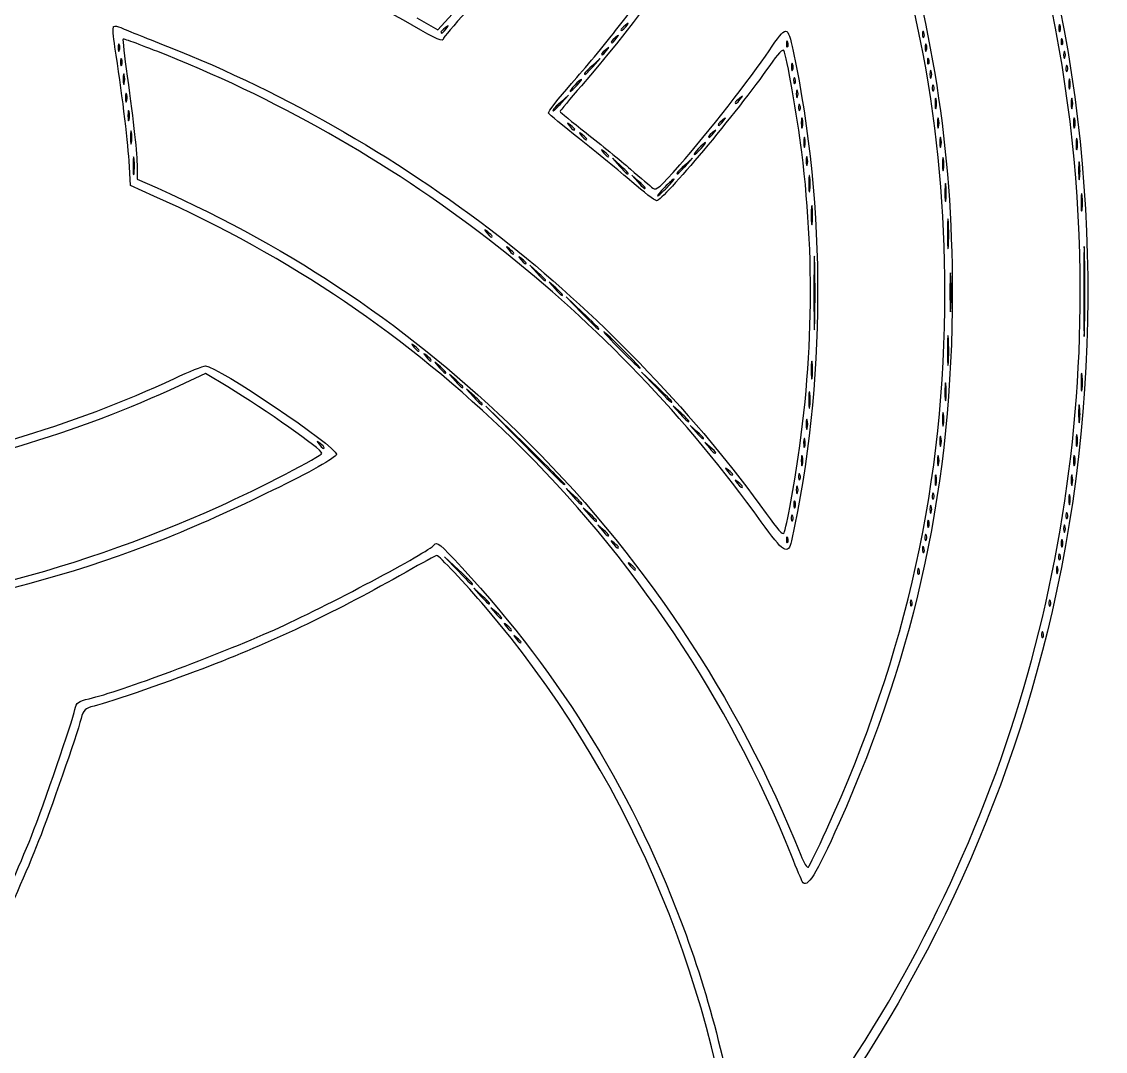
# Model space of a CAD drawing. Extents: x -435 to -123, y 280 to 590.
# Drawn here: x -241.4 to -123.4, y 352.7 to 464.9 of the extents above; entities that cross this region are included whole.
import ezdxf

# ---------------------------------------------------------------- set-up
doc = ezdxf.new("R2010")
doc.units = 0
doc.layers.add('Image', color=7, linetype='CONTINUOUS')

msp = doc.modelspace()

# ---------------------------------------------------------------- linework, layer by layer
at = {"layer": 'Image', "color": 7}
for points in [[(-198.361882, 465.270615), (-196.086095, 463.946028), (-193.345197, 466.975418)], [(-179.189803, 459.973929), (-178.412696, 460.833825), (-179.272591, 460.056719)], [(-182.629387, 456.005179), (-181.852279, 456.865075), (-182.712175, 456.087969)], [(-226.991529, 445.867248), (-229.53286, 447.00376), (-229.69815, 449.685458)], [(-176.229883, 449.208803), (-177.089779, 449.985908), (-176.312671, 449.126012)], [(-169.135637, 449.126012), (-168.358529, 449.985908), (-169.218425, 449.208803)], [(-228.81799, 448.983669), (-228.815874, 447.716849), (-226.633061, 446.742733)], [(-174.245508, 447.492393), (-174.973112, 448.133825), (-174.331683, 447.40622)], [(-140.515446, 443.031727), (-140.514202, 443.031727)], [(-185.225716, 437.567136), (-186.085612, 438.344241), (-185.308505, 437.484345)], [(-183.241341, 435.850726), (-183.968946, 436.492158), (-183.327516, 435.764554)], [(-140.249381, 437.076466), (-140.248534, 437.076466)], [(-180.330925, 433.19251), (-182.116862, 434.904658), (-180.404717, 433.11872)], [(-140.515446, 430.331727), (-140.514202, 430.331727)], [(-195.80905, 427.256879), (-196.404362, 427.760908), (-195.900331, 427.165595)], [(-218.939578, 425.079163), (-221.366458, 426.554977), (-224.231245, 425.207986)], [(-194.089258, 425.796559), (-194.816862, 426.437991), (-194.175433, 425.710387)], [(-172.261133, 425.123356), (-173.914779, 426.702575), (-172.33556, 425.048929)], [(-192.104883, 424.073386), (-192.964779, 424.850491), (-192.187671, 423.990595)], [(-186.548633, 418.768175), (-190.848112, 422.998408), (-186.617875, 418.698929)], [(-169.6153, 422.221303), (-170.475196, 422.998408), (-169.698088, 422.138512)], [(-167.895508, 420.240309), (-168.623112, 420.881741), (-167.981683, 420.154137)], [(-166.4403, 418.525629), (-167.035612, 419.029658), (-166.531581, 418.434345)], [(-181.256966, 413.225469), (-182.116862, 414.002575), (-181.339755, 413.142679)], [(-179.537175, 411.244476), (-180.264779, 411.885908), (-179.62335, 411.158304)], [(-178.081966, 409.529796), (-178.677279, 410.033825), (-178.173248, 409.438512)], [(-193.824675, 405.148068), (-195.346029, 406.594239), (-193.899869, 405.072884)], [(-191.311133, 402.37755), (-192.171029, 403.154655), (-191.393921, 402.294759)], [(-189.723633, 400.53396), (-190.318946, 401.037989), (-189.814914, 400.442676)]]:
    msp.add_lwpolyline(points, dxfattribs=at)
for points in [[(-195.179976, 464.074968)], [(-175.60081, 464.339554)], [(-143.174641, 463.661559)], [(-128.363504, 464.471843)], [(-176.659143, 463.016637)], [(-157.991307, 462.603226)], [(-128.093391, 462.867814)], [(-230.757259, 462.355179)], [(-177.717476, 461.69372)], [(-142.915587, 462.355179)], [(-127.834337, 461.561434)], [(-230.492676, 460.767679)], [(-157.46767, 460.238512)], [(-142.645474, 460.751142)], [(-230.220935, 459.047887)], [(-179.189803, 459.973929)], [(-142.38642, 459.444762)], [(-127.564224, 459.957398)], [(-180.926237, 457.923408)], [(-157.197557, 458.634476)], [(-142.116307, 457.840726)], [(-127.298027, 458.518718)], [(-229.95537, 456.926185)], [(-156.938504, 457.328095)], [(-182.629387, 456.005179)], [(-163.165393, 456.402054)], [(-156.668391, 455.724059)], [(-141.85011, 456.402054)], [(-127.033443, 456.402051)], [(-229.691769, 455.079137)], [(-156.402193, 454.285387)], [(-141.585527, 454.285387)], [(-126.76886, 454.285384)], [(-181.190821, 453.128512)], [(-165.017476, 454.020804)], [(-229.422846, 452.830179)], [(-179.867904, 452.070179)], [(-166.07581, 452.697887)], [(-156.13761, 452.16872)], [(-141.320943, 452.16872)], [(-126.499567, 452.033341)], [(-167.432487, 451.044241)], [(-229.153236, 449.915023)], [(-177.486654, 450.218096)], [(-155.872074, 450.047019)], [(-141.052021, 449.919762)], [(-175.369987, 448.348907)], [(-169.135637, 449.126012)], [(-126.23038, 449.385854)], [(-155.6013, 447.935387)], [(-173.517904, 446.764788)], [(-171.136654, 446.810908)], [(-140.782463, 447.004607)], [(-125.965797, 445.946271)], [(-155.334838, 444.628095)], [(-190.186654, 441.486846)], [(-187.805404, 439.634762)], [(-125.695128, 439.485072)], [(-186.482487, 438.576429)], [(-155.06401, 438.542679)], [(-184.365821, 436.70724)], [(-182.513737, 435.123122)], [(-178.544987, 431.406573)], [(-198.124154, 429.051429)], [(-175.899154, 429.083825)], [(-196.801237, 427.993096)], [(-155.334547, 427.690023)], [(-195.213737, 426.661567)], [(-125.965797, 426.367104)], [(-193.361654, 425.068955)], [(-140.782463, 425.308773)], [(-170.607487, 423.46971)], [(-155.6013, 424.38747)], [(-191.244987, 423.21349)], [(-126.23038, 422.927521)], [(-168.755404, 421.361407)], [(-155.873027, 421.477054)], [(-141.052021, 422.138512)], [(-167.167904, 419.512705)], [(-156.136658, 419.355352)], [(-141.320943, 419.62497)], [(-126.499567, 419.754174)], [(-208.442904, 418.468096)], [(-165.844987, 417.930317)], [(-156.402193, 417.508304)], [(-141.585527, 417.508304)], [(-126.76886, 417.508301)], [(-163.992904, 415.557679)], [(-156.668391, 415.507392)], [(-141.85011, 415.391637)], [(-127.033443, 415.391634)], [(-182.249154, 414.468696)], [(-162.934571, 414.234762)], [(-156.938504, 414.201012)], [(-142.116307, 413.390726)], [(-127.298027, 413.274968)], [(-180.397071, 412.365574)], [(-157.203087, 412.613512)], [(-142.38642, 412.084345)], [(-178.809571, 410.516872)], [(-157.462141, 411.009476)], [(-142.651004, 410.496845)], [(-127.564224, 411.274056)], [(-127.834337, 409.967676)], [(-177.486654, 408.934483)], [(-157.991307, 408.628226)], [(-142.910057, 408.892809)], [(-128.09892, 408.380176)], [(-176.428321, 407.620179)], [(-143.174641, 407.569892)], [(-128.357974, 406.77614)], [(-174.576237, 405.238929)], [(-143.703807, 405.188642)], [(-128.628087, 405.469759)], [(-192.303321, 403.626714)], [(-190.451237, 401.517654)], [(-144.497557, 401.749059)], [(-129.416307, 401.749056)], [(-189.128321, 399.938647)], [(-188.069987, 398.624343)], [(-130.210057, 398.309473)], [(-187.011654, 397.301426)], [(-153.785438, 376.841068)], [(-156.414311, 371.210917)]]:
    msp.add_lwpolyline(points, close=True, dxfattribs=at)
for points in [[(-126.157487, 435.433825), (-126.157487, 457.611787), (-130.871569, 479.181599), (-140.179981, 499.595283)], [(-156.594493, 496.762688), (-162.277928, 482.4798), (-169.916237, 470.036136), (-180.463216, 457.877743)], [(-140.88835, 435.433825), (-140.88835, 453.053344), (-143.994002, 469.638986), (-150.35112, 485.969241)], [(-146.974031, 479.354658), (-142.303897, 465.115831), (-140.089864, 450.990205), (-140.089864, 435.433825)], [(-198.865702, 464.456997), (-208.952095, 470.29715), (-219.709741, 475.101031), (-230.539176, 478.600953)], [(-131.221745, 478.031741), (-124.137923, 453.311879), (-123.432173, 425.945591), (-129.22594, 400.641116)], [(-192.943401, 465.997293), (-194.337596, 464.471576), (-195.478321, 463.132122), (-195.478321, 463.02073)], [(-176.735317, 463.876533), (-175.540644, 465.404502), (-174.46625, 466.777895), (-174.347796, 466.92852)], [(-175.60081, 464.339554), (-175.271721, 464.759199), (-175.281061, 464.768557), (-175.700716, 464.43945)], [(-231.233774, 462.087706), (-231.410793, 463.213902), (-231.474775, 464.216192), (-231.37595, 464.315014)], [(-231.37595, 464.315014), (-231.277128, 464.413835), (-230.928561, 464.364443), (-230.601359, 464.205251)], [(-230.601359, 464.205251), (-230.274156, 464.046059), (-227.982383, 463.120936), (-225.508529, 462.149418)], [(-195.478321, 463.02073), (-195.478321, 462.595714), (-196.123772, 462.869391), (-198.865702, 464.456997)], [(-195.279883, 464.174864), (-195.534545, 463.975143), (-195.742904, 463.766784), (-195.742904, 463.711843)], [(-195.742904, 463.711843), (-195.742904, 463.49408), (-195.525628, 463.634238), (-195.179976, 464.074968)], [(-195.179976, 464.074968), (-194.850888, 464.494613), (-194.860227, 464.503971), (-195.279883, 464.174864)], [(-181.524592, 458.116437), (-180.08518, 459.756521), (-177.930016, 462.348564), (-176.735317, 463.876533)], [(-175.700716, 464.43945), (-175.955378, 464.239729), (-176.163737, 464.03137), (-176.163737, 463.976429)], [(-176.163737, 463.976429), (-176.163737, 463.758666), (-175.946461, 463.898824), (-175.60081, 464.339554)], [(-160.024154, 461.68541), (-158.112645, 464.540105), (-158.026973, 464.538211), (-157.40761, 461.627575)], [(-143.174667, 463.661559), (-143.259122, 463.872625), (-143.321828, 463.809932), (-143.334528, 463.501706)], [(-143.195543, 463.15444), (-143.107622, 463.242358), (-143.098229, 463.470564), (-143.174641, 463.661559)], [(-128.363504, 464.471843), (-128.436899, 464.653744), (-128.49696, 464.504916), (-128.49696, 464.141114)], [(-128.49696, 464.141114), (-128.49696, 463.777311), (-128.436899, 463.628483), (-128.363504, 463.810384)], [(-128.363504, 463.810384), (-128.290108, 463.992285), (-128.290108, 464.289942), (-128.363504, 464.471843)], [(-230.757259, 462.355179), (-230.830657, 462.53708), (-230.890712, 462.388252), (-230.890712, 462.02445)], [(-230.34979, 462.959924), (-230.407012, 462.902702), (-230.205669, 461.091235), (-229.902364, 458.934439)], [(-225.656402, 461.22182), (-228.180545, 462.235), (-230.292569, 463.017145), (-230.34979, 462.959924)], [(-176.75905, 463.116533), (-177.199766, 462.770889), (-177.339942, 462.553616), (-177.122164, 462.553616)], [(-177.122164, 462.553616), (-177.067236, 462.553616), (-176.858877, 462.761976), (-176.659143, 463.016637)], [(-176.659143, 463.016637), (-176.330054, 463.436282), (-176.339394, 463.44564), (-176.75905, 463.116533)], [(-158.151195, 462.443372), (-158.162572, 462.164459), (-158.10013, 462.008188), (-158.012209, 462.096107)], [(-157.991334, 462.603226), (-158.075789, 462.814292), (-158.138495, 462.751599), (-158.151195, 462.443372)], [(-158.012209, 462.096107), (-157.924288, 462.184025), (-157.914896, 462.412231), (-157.991307, 462.603226)], [(-143.334528, 463.501706), (-143.345905, 463.222792), (-143.283464, 463.066522), (-143.195543, 463.15444)], [(-142.915587, 462.355179), (-142.988982, 462.53708), (-143.049043, 462.388252), (-143.049043, 462.02445)], [(-128.253278, 462.707961), (-128.264655, 462.429048), (-128.202214, 462.272777), (-128.114293, 462.360695)], [(-128.093417, 462.867814), (-128.177872, 463.07888), (-128.240578, 463.016187), (-128.253278, 462.707961)], [(-128.114293, 462.360695), (-128.026372, 462.448614), (-128.016979, 462.676819), (-128.093391, 462.867814)], [(-229.69815, 449.685458), (-229.853098, 452.199388), (-230.497364, 457.402708), (-231.233774, 462.087706)], [(-230.890712, 462.02445), (-230.890712, 461.660647), (-230.830657, 461.511819), (-230.757259, 461.69372)], [(-230.757259, 461.69372), (-230.683861, 461.875621), (-230.683861, 462.173278), (-230.757259, 462.355179)], [(-160.898628, 410.403879), (-177.089541, 433.058128), (-199.704166, 450.804719), (-225.656402, 461.22182)], [(-225.508529, 462.149418), (-212.599918, 457.080033), (-199.537214, 449.519601), (-188.334571, 440.633887)], [(-177.817383, 461.793616), (-178.2581, 461.447973), (-178.398276, 461.2307), (-178.180497, 461.2307)], [(-178.180497, 461.2307), (-178.12557, 461.2307), (-177.91721, 461.439059), (-177.717476, 461.69372)], [(-177.717476, 461.69372), (-177.388388, 462.113365), (-177.397727, 462.122724), (-177.817383, 461.793616)], [(-169.749073, 449.250504), (-166.711815, 452.708338), (-162.006941, 458.724259), (-160.024154, 461.68541)], [(-158.409666, 461.699332), (-158.531851, 461.919579), (-159.064299, 461.365314), (-159.952267, 460.093544)], [(-156.477758, 450.647366), (-156.954141, 454.451712), (-158.134262, 461.202929), (-158.409666, 461.699332)], [(-157.40761, 461.627575), (-153.793137, 444.641822), (-153.860421, 425.277809), (-157.592818, 408.315631)], [(-143.049043, 462.02445), (-143.049043, 461.660647), (-142.988982, 461.511819), (-142.915587, 461.69372)], [(-142.915587, 461.69372), (-142.842192, 461.875621), (-142.842192, 462.173278), (-142.915587, 462.355179)], [(-127.834337, 461.561434), (-127.907732, 461.743335), (-127.967793, 461.594507), (-127.967793, 461.230705)], [(-127.967793, 461.230705), (-127.967793, 460.866903), (-127.907732, 460.718075), (-127.834337, 460.899976)], [(-127.834337, 460.899976), (-127.760942, 461.081877), (-127.760942, 461.379533), (-127.834337, 461.561434)], [(-230.492676, 460.767679), (-230.566074, 460.94958), (-230.626129, 460.800752), (-230.626129, 460.43695)], [(-230.626129, 460.43695), (-230.626129, 460.073147), (-230.566074, 459.924319), (-230.492676, 460.10622)], [(-230.492676, 460.10622), (-230.419278, 460.288121), (-230.419278, 460.585778), (-230.492676, 460.767679)], [(-179.272591, 460.056719), (-180.074147, 459.332349), (-180.254116, 459.114033), (-180.049699, 459.114033)], [(-159.952267, 460.093544), (-163.479586, 455.041511), (-171.580492, 445.3557), (-172.278516, 445.3557)], [(-157.46767, 460.238512), (-157.541066, 460.420413), (-157.601126, 460.271585), (-157.601126, 459.907783)], [(-157.46767, 459.577054), (-157.394275, 459.758955), (-157.394275, 460.056611), (-157.46767, 460.238512)], [(-142.805362, 460.591289), (-142.816739, 460.312376), (-142.754297, 460.156105), (-142.666376, 460.244023)], [(-142.6455, 460.751142), (-142.729955, 460.962208), (-142.792662, 460.899515), (-142.805362, 460.591289)], [(-142.666376, 460.244023), (-142.578455, 460.331942), (-142.569062, 460.560147), (-142.645474, 460.751142)], [(-127.56425, 459.957398), (-127.648705, 460.168464), (-127.711412, 460.105771), (-127.724112, 459.797544)], [(-230.220935, 459.047887), (-230.287486, 459.302549), (-230.341937, 459.094189), (-230.341937, 458.584866)], [(-230.220935, 458.121845), (-230.154387, 458.376507), (-230.154387, 458.793226), (-230.220935, 459.047887)], [(-229.902364, 458.934439), (-229.168687, 453.717276), (-228.820631, 450.523324), (-228.81799, 448.983669)], [(-180.049699, 459.114033), (-180.004164, 459.114033), (-179.617211, 459.500986), (-179.189803, 459.973929)], [(-157.601126, 459.907783), (-157.601126, 459.543981), (-157.541066, 459.395153), (-157.46767, 459.577054)], [(-157.197584, 458.634476), (-157.282039, 458.845542), (-157.344745, 458.782849), (-157.357445, 458.474622)], [(-142.38642, 459.444762), (-142.459816, 459.626663), (-142.519876, 459.477835), (-142.519876, 459.114033)], [(-142.519876, 459.114033), (-142.519876, 458.750231), (-142.459816, 458.601403), (-142.38642, 458.783304)], [(-142.38642, 458.783304), (-142.313025, 458.965205), (-142.313025, 459.262861), (-142.38642, 459.444762)], [(-127.724112, 459.797544), (-127.735489, 459.518631), (-127.673047, 459.36236), (-127.585126, 459.450279)], [(-127.585126, 459.450279), (-127.497205, 459.538197), (-127.487812, 459.766403), (-127.564224, 459.957398)], [(-230.341937, 458.584866), (-230.341937, 458.075543), (-230.287486, 457.867184), (-230.220935, 458.121845)], [(-184.055332, 454.904782), (-184.102851, 455.031107), (-182.964032, 456.476351), (-181.524592, 458.116437)], [(-180.463216, 457.877743), (-181.736524, 456.409896), (-182.778321, 455.151096), (-182.778321, 455.080412)], [(-181.190821, 457.923408), (-181.532583, 457.559606), (-181.75269, 457.26195), (-181.679929, 457.26195)], [(-181.679929, 457.26195), (-181.607169, 457.26195), (-181.268, 457.559606), (-180.926237, 457.923408)], [(-180.437129, 458.584866), (-180.509889, 458.584866), (-180.849058, 458.28721), (-181.190821, 457.923408)], [(-180.926237, 457.923408), (-180.584475, 458.28721), (-180.364368, 458.584866), (-180.437129, 458.584866)], [(-157.357445, 458.474622), (-157.368822, 458.195709), (-157.30638, 458.039438), (-157.218459, 458.127357)], [(-157.218459, 458.127357), (-157.130538, 458.215275), (-157.121146, 458.443481), (-157.197557, 458.634476)], [(-142.276195, 457.680872), (-142.287572, 457.401959), (-142.22513, 457.245688), (-142.137209, 457.333607)], [(-142.116334, 457.840726), (-142.200789, 458.051792), (-142.263495, 457.989099), (-142.276195, 457.680872)], [(-142.137209, 457.333607), (-142.049288, 457.421525), (-142.039896, 457.649731), (-142.116307, 457.840726)], [(-127.298027, 458.518718), (-127.364569, 458.773379), (-127.419021, 458.56502), (-127.419021, 458.055697)], [(-127.419021, 458.055697), (-127.419021, 457.546374), (-127.364569, 457.338015), (-127.298027, 457.592676)], [(-127.298027, 457.592676), (-127.231457, 457.847338), (-127.231457, 458.264056), (-127.298027, 458.518718)], [(-230.087157, 456.600491), (-230.092554, 456.163929), (-230.037664, 455.953305), (-229.965187, 456.132435)], [(-229.955384, 456.926185), (-230.022466, 457.183617), (-230.081765, 457.037054), (-230.087157, 456.600491)], [(-229.965187, 456.132435), (-229.892712, 456.311566), (-229.888301, 456.668754), (-229.95537, 456.926185)], [(-163.2653, 456.50195), (-163.519961, 456.302229), (-163.728321, 456.09387), (-163.728321, 456.038929)], [(-163.165393, 456.402054), (-162.836304, 456.821699), (-162.845644, 456.831057), (-163.2653, 456.50195)], [(-156.938504, 457.328095), (-157.011899, 457.509996), (-157.07196, 457.361168), (-157.07196, 456.997366)], [(-157.07196, 456.997366), (-157.07196, 456.633564), (-157.011899, 456.484736), (-156.938504, 456.666637)], [(-156.938504, 456.666637), (-156.865108, 456.848538), (-156.865108, 457.146194), (-156.938504, 457.328095)], [(-141.85011, 456.402054), (-141.916653, 456.656715), (-141.971104, 456.448356), (-141.971104, 455.939033)], [(-127.033443, 456.402051), (-127.099986, 456.656713), (-127.154437, 456.448353), (-127.154437, 455.93903)], [(-229.691769, 455.079137), (-229.758319, 455.333799), (-229.812771, 455.125439), (-229.812771, 454.616116)], [(-182.712175, 456.087969), (-183.51373, 455.363599), (-183.6937, 455.145283), (-183.489283, 455.145283)], [(-183.489283, 455.145283), (-183.443748, 455.145283), (-183.056795, 455.532236), (-182.629387, 456.005179)], [(-163.728321, 456.038929), (-163.728321, 455.821166), (-163.511045, 455.961324), (-163.165393, 456.402054)], [(-156.828278, 455.564206), (-156.839655, 455.285292), (-156.777214, 455.129022), (-156.689293, 455.21694)], [(-156.668417, 455.724059), (-156.752872, 455.935125), (-156.815578, 455.872432), (-156.828278, 455.564206)], [(-156.689293, 455.21694), (-156.601372, 455.304858), (-156.591979, 455.533064), (-156.668391, 455.724059)], [(-141.971104, 455.939033), (-141.971104, 455.42971), (-141.916653, 455.221351), (-141.85011, 455.476012)], [(-141.85011, 455.476012), (-141.783541, 455.730673), (-141.783541, 456.147392), (-141.85011, 456.402054)], [(-127.154437, 455.93903), (-127.154437, 455.429707), (-127.099986, 455.221348), (-127.033443, 455.476009)], [(-127.033443, 455.476009), (-126.966874, 455.730671), (-126.966874, 456.14739), (-127.033443, 456.402051)], [(-229.812771, 454.616116), (-229.812771, 454.106793), (-229.758319, 453.898434), (-229.691769, 454.153095)], [(-229.691769, 454.153095), (-229.625221, 454.407757), (-229.625221, 454.824476), (-229.691769, 455.079137)], [(-180.661654, 452.07913), (-182.480664, 453.506911), (-184.007813, 454.778454), (-184.055332, 454.904782)], [(-182.778321, 455.080412), (-182.778321, 455.009726), (-181.500833, 453.95361), (-179.939421, 452.733484)], [(-165.117383, 454.1207), (-165.5581, 453.775056), (-165.698276, 453.557783), (-165.480497, 453.557783)], [(-165.017476, 454.020804), (-164.688388, 454.440449), (-164.697728, 454.449807), (-165.117383, 454.1207)], [(-156.402193, 454.285387), (-156.468736, 454.540049), (-156.523187, 454.331689), (-156.523187, 453.822366)], [(-156.402193, 453.359345), (-156.335624, 453.614007), (-156.335624, 454.030726), (-156.402193, 454.285387)], [(-141.585527, 454.285387), (-141.652069, 454.540049), (-141.706521, 454.331689), (-141.706521, 453.822366)], [(-141.585527, 453.359345), (-141.518958, 453.614007), (-141.518958, 454.030726), (-141.585527, 454.285387)], [(-126.76886, 454.285384), (-126.835403, 454.540046), (-126.889854, 454.331686), (-126.889854, 453.822364)], [(-126.76886, 453.359343), (-126.702291, 453.614004), (-126.702291, 454.030723), (-126.76886, 454.285384)], [(-229.422846, 452.830179), (-229.48591, 453.157601), (-229.537509, 452.88971), (-229.537509, 452.234866)], [(-181.653841, 453.591533), (-182.073497, 453.92064), (-182.082837, 453.911282), (-181.753748, 453.491637)], [(-181.753748, 453.491637), (-181.408096, 453.050907), (-181.190821, 452.91075), (-181.190821, 453.128512)], [(-181.190821, 453.128512), (-181.190821, 453.183453), (-181.39918, 453.391812), (-181.653841, 453.591533)], [(-166.07581, 452.697887), (-165.746721, 453.117532), (-165.756061, 453.12689), (-166.175716, 452.797783)], [(-165.480497, 453.557783), (-165.42557, 453.557783), (-165.21721, 453.766142), (-165.017476, 454.020804)], [(-156.523187, 453.822366), (-156.523187, 453.313043), (-156.468736, 453.104684), (-156.402193, 453.359345)], [(-141.706521, 453.822366), (-141.706521, 453.313043), (-141.652069, 453.104684), (-141.585527, 453.359345)], [(-126.889854, 453.822364), (-126.889854, 453.313041), (-126.835403, 453.104681), (-126.76886, 453.359343)], [(-229.537509, 452.234866), (-229.537509, 451.580022), (-229.48591, 451.312132), (-229.422846, 451.639554)], [(-229.422846, 451.639554), (-229.35978, 451.966976), (-229.35978, 452.502757), (-229.422846, 452.830179)], [(-180.330925, 452.5332), (-180.75058, 452.862307), (-180.75992, 452.852949), (-180.430831, 452.433304)], [(-174.983272, 447.419431), (-176.287377, 448.554483), (-178.842644, 450.651346), (-180.661654, 452.07913)], [(-180.430831, 452.433304), (-180.08518, 451.992574), (-179.867904, 451.852416), (-179.867904, 452.070179)], [(-179.867904, 452.070179), (-179.867904, 452.12512), (-180.076263, 452.333479), (-180.330925, 452.5332)], [(-179.939421, 452.733484), (-178.378035, 451.513358), (-176.205145, 449.73906), (-175.110775, 448.790594)], [(-166.175716, 452.797783), (-166.616433, 452.452139), (-166.756609, 452.234866), (-166.538831, 452.234866)], [(-166.538831, 452.234866), (-166.483903, 452.234866), (-166.275544, 452.443226), (-166.07581, 452.697887)], [(-156.13761, 452.16872), (-156.204153, 452.423382), (-156.258604, 452.215022), (-156.258604, 451.7057)], [(-156.13761, 451.242679), (-156.071041, 451.49734), (-156.071041, 451.914059), (-156.13761, 452.16872)], [(-141.320943, 452.16872), (-141.387486, 452.423382), (-141.441937, 452.215022), (-141.441937, 451.7057)], [(-141.320943, 451.242679), (-141.254374, 451.49734), (-141.254374, 451.914059), (-141.320943, 452.16872)], [(-126.499514, 452.033341), (-126.562802, 452.362459), (-126.616989, 452.155489), (-126.619926, 451.573405)], [(-126.504859, 450.975008), (-126.438634, 451.227973), (-126.436226, 451.704223), (-126.499567, 452.033341)], [(-177.949675, 450.681116), (-178.36933, 451.010224), (-178.37867, 451.000865), (-178.049581, 450.58122)], [(-178.049581, 450.58122), (-177.70393, 450.140491), (-177.486654, 450.000333), (-177.486654, 450.218096)], [(-177.486654, 450.218096), (-177.486654, 450.273036), (-177.695013, 450.481396), (-177.949675, 450.681116)], [(-167.697071, 451.044241), (-168.038833, 450.680439), (-168.25894, 450.382783), (-168.186179, 450.382783)], [(-168.186179, 450.382783), (-168.113419, 450.382783), (-167.77425, 450.680439), (-167.432487, 451.044241)], [(-166.943379, 451.7057), (-167.016139, 451.7057), (-167.355308, 451.408043), (-167.697071, 451.044241)], [(-167.432487, 451.044241), (-167.090725, 451.408043), (-166.870618, 451.7057), (-166.943379, 451.7057)], [(-157.647243, 412.570361), (-155.277688, 425.655401), (-154.897667, 438.028749), (-156.477758, 450.647366)], [(-156.258604, 451.7057), (-156.258604, 451.196377), (-156.204153, 450.988017), (-156.13761, 451.242679)], [(-141.441937, 451.7057), (-141.441937, 451.196377), (-141.387486, 450.988017), (-141.320943, 451.242679)], [(-126.619926, 451.573405), (-126.622836, 450.991322), (-126.571084, 450.722042), (-126.504859, 450.975008)], [(-229.153236, 449.915023), (-229.212121, 450.390572), (-229.261517, 450.065283), (-229.263001, 449.192158)], [(-229.155935, 448.327523), (-229.095565, 448.725099), (-229.09435, 449.439474), (-229.153236, 449.915023)], [(-156.003837, 449.721325), (-156.009128, 449.284762), (-155.954333, 449.074138), (-155.881864, 449.253269)], [(-155.872048, 450.047019), (-155.939146, 450.30445), (-155.998439, 450.157887), (-156.003837, 449.721325)], [(-155.881864, 449.253269), (-155.809368, 449.4324), (-155.804976, 449.789587), (-155.872074, 450.047019)], [(-141.052021, 449.919762), (-141.115071, 450.247184), (-141.166665, 449.979293), (-141.166665, 449.32445)], [(-141.052021, 448.729137), (-140.988944, 449.056559), (-140.988944, 449.59234), (-141.052021, 449.919762)], [(-126.230327, 449.385854), (-126.289197, 449.861403), (-126.338595, 449.536114), (-126.340076, 448.662989)], [(-229.263001, 449.192158), (-229.264588, 448.319033), (-229.216307, 447.929947), (-229.155935, 448.327523)], [(-176.312671, 449.126012), (-175.588295, 448.324467), (-175.369987, 448.1445), (-175.369987, 448.348907)], [(-175.369987, 448.348907), (-175.369987, 448.394442), (-175.75694, 448.781395), (-176.229883, 449.208803)], [(-175.110775, 448.790594), (-174.016432, 447.842132), (-172.926005, 446.915887), (-172.687641, 446.732274)], [(-172.687641, 446.732274), (-172.311086, 446.442206), (-171.925774, 446.772395), (-169.749073, 449.250504)], [(-169.218425, 449.208803), (-170.01998, 448.484432), (-170.19995, 448.266116), (-169.995533, 448.266116)], [(-169.995533, 448.266116), (-169.949998, 448.266116), (-169.563045, 448.653069), (-169.135637, 449.126012)], [(-155.6013, 447.935387), (-155.661942, 448.335569), (-155.711525, 448.008147), (-155.711525, 447.207783)], [(-141.166665, 449.32445), (-141.166665, 448.669606), (-141.115071, 448.401715), (-141.052021, 448.729137)], [(-126.340076, 448.662989), (-126.342722, 447.789864), (-126.293377, 447.400778), (-126.233026, 447.798354)], [(-126.233026, 447.798354), (-126.172648, 448.19593), (-126.171431, 448.910305), (-126.23038, 449.385854)], [(-172.278516, 445.3557), (-172.462031, 445.3557), (-173.679168, 446.284379), (-174.983272, 447.419431)], [(-174.331683, 447.40622), (-173.732164, 446.726164), (-173.517904, 446.557281), (-173.517904, 446.764788)], [(-173.517904, 446.764788), (-173.517904, 446.812181), (-173.845326, 447.139602), (-174.245508, 447.492393)], [(-170.3714, 447.73695), (-170.44416, 447.73695), (-170.907578, 447.320231), (-171.401237, 446.810908)], [(-171.136654, 446.810908), (-170.642994, 447.320231), (-170.298639, 447.73695), (-170.3714, 447.73695)], [(-155.711525, 447.207783), (-155.711525, 446.407418), (-155.661942, 446.079996), (-155.6013, 446.480179)], [(-155.6013, 446.480179), (-155.540684, 446.880361), (-155.540684, 447.535205), (-155.6013, 447.935387)], [(-140.78241, 447.004607), (-140.84128, 447.480156), (-140.890678, 447.154866), (-140.89216, 446.281741)], [(-187.972859, 419.426533), (-199.470989, 430.629891), (-212.185721, 439.245936), (-226.991529, 445.867248)], [(-226.633061, 446.742733), (-211.680399, 440.06988), (-198.948569, 431.439534), (-187.310924, 420.087991)], [(-171.401237, 446.810908), (-171.894897, 446.301585), (-172.239252, 445.884866), (-172.166492, 445.884866)], [(-172.166492, 445.884866), (-172.093731, 445.884866), (-171.630314, 446.301585), (-171.136654, 446.810908)], [(-140.89216, 446.281741), (-140.894805, 445.408616), (-140.845461, 445.019531), (-140.785109, 445.417107)], [(-140.785109, 445.417107), (-140.724731, 445.814683), (-140.723514, 446.529058), (-140.782463, 447.004607)], [(-125.965744, 445.946271), (-126.024614, 446.42182), (-126.074011, 446.09653), (-126.075493, 445.223405)], [(-125.968442, 444.358771), (-125.908065, 444.756347), (-125.906847, 445.470722), (-125.965797, 445.946271)], [(-155.334838, 444.628095), (-155.393522, 445.101038), (-155.441544, 444.714085), (-155.441544, 443.7682)], [(-126.075493, 445.223405), (-126.078139, 444.35028), (-126.028794, 443.961195), (-125.968442, 444.358771)], [(-155.441544, 443.7682), (-155.441544, 442.822314), (-155.393522, 442.435361), (-155.334838, 442.908304)], [(-155.334838, 442.908304), (-155.276153, 443.381246), (-155.276153, 444.155153), (-155.334838, 444.628095)], [(-140.514202, 443.031727), (-140.567807, 443.80059), (-140.612257, 443.239033), (-140.612945, 441.783825)], [(-140.515446, 440.385893), (-140.461153, 441.072238), (-140.460598, 442.262863), (-140.515446, 443.031727)], [(-190.649675, 441.949866), (-191.06933, 442.278974), (-191.07867, 442.269615), (-190.749581, 441.84997)], [(-190.749581, 441.84997), (-190.40393, 441.409241), (-190.186654, 441.269083), (-190.186654, 441.486846)], [(-190.186654, 441.486846), (-190.186654, 441.541786), (-190.395013, 441.750146), (-190.649675, 441.949866)], [(-140.612945, 441.783825), (-140.612945, 440.328616), (-140.569765, 439.699548), (-140.515446, 440.385893)], [(-125.695128, 439.485072), (-125.739551, 441.622508), (-125.775799, 439.799447), (-125.775667, 435.433822)], [(-188.268425, 440.097783), (-188.68808, 440.42689), (-188.69742, 440.417532), (-188.368331, 439.997887)], [(-188.368331, 439.997887), (-188.02268, 439.557157), (-187.805404, 439.417), (-187.805404, 439.634762)], [(-188.334571, 440.633887), (-178.163008, 432.565998), (-167.536125, 421.422991), (-160.362847, 411.303658)], [(-187.805404, 439.634762), (-187.805404, 439.689703), (-188.013763, 439.898062), (-188.268425, 440.097783)], [(-155.06401, 438.542679), (-155.109783, 440.325309), (-155.147248, 438.866793), (-155.147248, 435.301533)], [(-186.945508, 439.03945), (-187.365164, 439.368557), (-187.374504, 439.359199), (-187.045415, 438.939554)], [(-187.045415, 438.939554), (-186.699763, 438.498824), (-186.482487, 438.358666), (-186.482487, 438.576429)], [(-186.482487, 438.576429), (-186.482487, 438.63137), (-186.690847, 438.839729), (-186.945508, 439.03945)], [(-125.694916, 431.547572), (-125.650599, 433.775758), (-125.650704, 437.347633), (-125.695128, 439.485072)], [(-155.06401, 432.060387), (-155.018237, 433.843017), (-155.018237, 436.760048), (-155.06401, 438.542679)], [(-140.248534, 437.076466), (-140.299572, 438.064786), (-140.34172, 437.325595), (-140.342197, 435.433825)], [(-185.308505, 437.484345), (-184.584128, 436.682801), (-184.365821, 436.502834), (-184.365821, 436.70724)], [(-184.365821, 436.70724), (-184.365821, 436.752775), (-184.752774, 437.139728), (-185.225716, 437.567136)], [(-140.249381, 433.636883), (-140.197866, 434.540337), (-140.197496, 436.08815), (-140.249381, 437.076466)], [(-183.327516, 435.764554), (-182.727997, 435.084498), (-182.513737, 434.915614), (-182.513737, 435.123122)], [(-182.513737, 435.123122), (-182.513737, 435.170514), (-182.841159, 435.497936), (-183.241341, 435.850726)], [(-160.068578, 339.112368), (-137.948141, 366.848496), (-126.157487, 400.338787), (-126.157487, 435.433825)], [(-155.147248, 435.301533), (-155.147248, 431.736272), (-155.109783, 430.277757), (-155.06401, 432.060387)], [(-153.785385, 376.841068), (-145.008362, 396.103539), (-140.88835, 414.821309), (-140.88835, 435.433825)], [(-140.089864, 435.433825), (-140.089864, 414.732314), (-143.955849, 396.573637), (-152.397963, 377.622366)], [(-140.342197, 435.433825), (-140.342197, 433.542054), (-140.300895, 432.733431), (-140.249381, 433.636883)], [(-125.775667, 435.433822), (-125.775561, 431.068197), (-125.739207, 429.319383), (-125.694916, 431.547572)], [(-180.404717, 433.11872), (-178.814386, 431.459865), (-178.544987, 431.211834), (-178.544987, 431.406573)], [(-178.544987, 431.406573), (-178.544987, 431.447157), (-179.348659, 432.250829), (-180.330925, 433.19251)], [(-178.002565, 431.0682), (-178.075325, 431.0682), (-177.247868, 430.175231), (-176.163737, 429.083825)], [(-175.899154, 429.083825), (-176.983284, 430.175231), (-177.929805, 431.0682), (-178.002565, 431.0682)], [(-140.514202, 430.331727), (-140.567807, 431.10059), (-140.612257, 430.539033), (-140.612945, 429.083825)], [(-198.587175, 429.51445), (-199.00683, 429.843557), (-199.01617, 429.834199), (-198.687081, 429.414554)], [(-198.687081, 429.414554), (-198.34143, 428.973824), (-198.124154, 428.833666), (-198.124154, 429.051429)], [(-198.124154, 429.051429), (-198.124154, 429.10637), (-198.332513, 429.314729), (-198.587175, 429.51445)], [(-140.515446, 427.685893), (-140.461153, 428.372238), (-140.460598, 429.562863), (-140.515446, 430.331727)], [(-197.264258, 428.456116), (-197.683914, 428.785224), (-197.693254, 428.775865), (-197.364165, 428.35622)], [(-197.364165, 428.35622), (-197.018513, 427.915491), (-196.801237, 427.775333), (-196.801237, 427.993096)], [(-196.801237, 427.993096), (-196.801237, 428.048036), (-197.009597, 428.256396), (-197.264258, 428.456116)], [(-176.163737, 429.083825), (-175.079607, 427.992418), (-174.133087, 427.09945), (-174.060326, 427.09945)], [(-174.060326, 427.09945), (-173.987566, 427.09945), (-174.815024, 427.992418), (-175.899154, 429.083825)], [(-155.334494, 427.690023), (-155.393364, 428.165572), (-155.442761, 427.840283), (-155.444243, 426.967158)], [(-140.612945, 429.083825), (-140.612945, 427.628616), (-140.569765, 426.999548), (-140.515446, 427.685893)], [(-224.744063, 426.009387), (-223.159442, 426.754443), (-221.637815, 427.364033), (-221.362675, 427.364033)], [(-221.362675, 427.364033), (-220.119919, 427.364033), (-207.119987, 418.580641), (-207.119987, 417.740976)], [(-195.900331, 427.165595), (-195.426674, 426.60615), (-195.213737, 426.449834), (-195.213737, 426.661567)], [(-195.213737, 426.661567), (-195.213737, 426.711774), (-195.481628, 426.979665), (-195.80905, 427.256879)], [(-155.337193, 426.102523), (-155.276815, 426.500099), (-155.275598, 427.214474), (-155.334547, 427.690023)], [(-261.023986, 415.209926), (-248.778998, 416.977491), (-235.62709, 420.892425), (-224.744063, 426.009387)], [(-155.444243, 426.967158), (-155.446889, 426.094033), (-155.397544, 425.704947), (-155.337193, 426.102523)], [(-125.965744, 426.367104), (-126.024614, 426.842653), (-126.074011, 426.517364), (-126.075493, 425.644239)], [(-125.968442, 424.779604), (-125.908065, 425.17718), (-125.906847, 425.891555), (-125.965797, 426.367104)], [(-224.231245, 425.207986), (-235.09655, 420.099228), (-248.257367, 416.182654), (-260.49482, 414.416177)], [(-208.707487, 417.866621), (-208.707487, 418.260564), (-214.869178, 422.603904), (-218.939578, 425.079163)], [(-194.175433, 425.710387), (-193.575914, 425.030331), (-193.361654, 424.861448), (-193.361654, 425.068955)], [(-193.361654, 425.068955), (-193.361654, 425.116347), (-193.689076, 425.443769), (-194.089258, 425.796559)], [(-172.33556, 425.048929), (-170.868605, 423.512832), (-170.607487, 423.27421), (-170.607487, 423.46971)], [(-170.607487, 423.46971), (-170.607487, 423.510647), (-171.351628, 424.254787), (-172.261133, 425.123356)], [(-155.6013, 424.38747), (-155.661942, 424.787653), (-155.711525, 424.460231), (-155.711525, 423.659866)], [(-140.78241, 425.308773), (-140.84128, 425.784322), (-140.890678, 425.459033), (-140.89216, 424.585908)], [(-140.785109, 423.721273), (-140.724731, 424.11885), (-140.723514, 424.833224), (-140.782463, 425.308773)], [(-126.075493, 425.644239), (-126.078139, 424.771114), (-126.028794, 424.382028), (-125.968442, 424.779604)], [(-192.187671, 423.990595), (-191.463295, 423.189051), (-191.244987, 423.009084), (-191.244987, 423.21349)], [(-191.244987, 423.21349), (-191.244987, 423.259025), (-191.63194, 423.645978), (-192.104883, 424.073386)], [(-155.711525, 423.659866), (-155.711525, 422.859502), (-155.661942, 422.53208), (-155.6013, 422.932262)], [(-155.6013, 422.932262), (-155.540684, 423.332444), (-155.540684, 423.987288), (-155.6013, 424.38747)], [(-140.89216, 424.585908), (-140.894805, 423.712783), (-140.845461, 423.323697), (-140.785109, 423.721273)], [(-141.052021, 422.138512), (-141.115071, 422.465934), (-141.166665, 422.198043), (-141.166665, 421.5432)], [(-126.230327, 422.927521), (-126.289197, 423.40307), (-126.338595, 423.07778), (-126.340076, 422.204655)], [(-126.233026, 421.340021), (-126.172648, 421.737597), (-126.171431, 422.451972), (-126.23038, 422.927521)], [(-169.698088, 422.138512), (-168.973712, 421.336967), (-168.755404, 421.157), (-168.755404, 421.361407)], [(-168.755404, 421.361407), (-168.755404, 421.406942), (-169.142357, 421.793895), (-169.6153, 422.221303)], [(-155.873027, 421.477054), (-155.939569, 421.731715), (-155.994021, 421.523356), (-155.994021, 421.014033)], [(-155.873027, 420.551012), (-155.806458, 420.805674), (-155.806458, 421.222392), (-155.873027, 421.477054)], [(-141.166665, 421.5432), (-141.166665, 420.888356), (-141.115071, 420.620465), (-141.052021, 420.947887)], [(-141.052021, 420.947887), (-140.988944, 421.275309), (-140.988944, 421.81109), (-141.052021, 422.138512)], [(-126.340076, 422.204655), (-126.342722, 421.33153), (-126.293377, 420.942445), (-126.233026, 421.340021)], [(-187.310924, 420.087991), (-173.964177, 407.069388), (-163.37661, 391.22027), (-156.590497, 374.100855)], [(-167.981683, 420.154137), (-167.382164, 419.474081), (-167.167904, 419.305198), (-167.167904, 419.512705)], [(-167.167904, 419.512705), (-167.167904, 419.560097), (-167.495326, 419.887519), (-167.895508, 420.240309)], [(-155.994021, 421.014033), (-155.994021, 420.50471), (-155.939569, 420.296351), (-155.873027, 420.551012)], [(-126.499514, 419.754174), (-126.562802, 420.083292), (-126.616989, 419.876322), (-126.619926, 419.294239)], [(-208.905925, 418.931116), (-209.32558, 419.260224), (-209.33492, 419.250865), (-209.005831, 418.83122)], [(-209.005831, 418.83122), (-208.66018, 418.390491), (-208.442904, 418.250333), (-208.442904, 418.468096)], [(-208.442904, 418.468096), (-208.442904, 418.523036), (-208.651263, 418.731396), (-208.905925, 418.931116)], [(-157.595993, 374.055188), (-164.363056, 390.977879), (-174.847647, 406.637808), (-187.972859, 419.426533)], [(-182.249154, 414.468696), (-182.249154, 414.506783), (-184.18392, 416.441549), (-186.548633, 418.768175)], [(-156.26842, 419.029658), (-156.273712, 418.593095), (-156.218916, 418.382471), (-156.146447, 418.561602)], [(-156.136631, 419.355352), (-156.203729, 419.612784), (-156.263023, 419.46622), (-156.26842, 419.029658)], [(-156.146447, 418.561602), (-156.073951, 418.740733), (-156.069559, 419.09792), (-156.136658, 419.355352)], [(-141.320943, 419.62497), (-141.387486, 419.879632), (-141.441937, 419.671272), (-141.441937, 419.16195)], [(-141.441937, 419.16195), (-141.441937, 418.652627), (-141.387486, 418.444267), (-141.320943, 418.698929)], [(-141.320943, 418.698929), (-141.254374, 418.95359), (-141.254374, 419.370309), (-141.320943, 419.62497)], [(-126.619926, 419.294239), (-126.622836, 418.712155), (-126.571084, 418.442876), (-126.504859, 418.695841)], [(-126.504859, 418.695841), (-126.438634, 418.948806), (-126.436226, 419.425056), (-126.499567, 419.754174)], [(-207.119987, 417.740976), (-207.119987, 417.049844), (-219.250183, 411.095126), (-226.169987, 408.389323)], [(-219.950022, 412.038377), (-215.539032, 414.017584), (-208.707487, 417.559125), (-208.707487, 417.866621)], [(-186.617875, 418.698929), (-182.687886, 414.704607), (-182.249154, 414.279778), (-182.249154, 414.468696)], [(-166.531581, 418.434345), (-166.057924, 417.8749), (-165.844987, 417.718584), (-165.844987, 417.930317)], [(-165.844987, 417.930317), (-165.844987, 417.980524), (-166.112878, 418.248415), (-166.4403, 418.525629)], [(-156.402193, 417.508304), (-156.468736, 417.762965), (-156.523187, 417.554606), (-156.523187, 417.045283)], [(-141.585527, 417.508304), (-141.652069, 417.762965), (-141.706521, 417.554606), (-141.706521, 417.045283)], [(-126.76886, 417.508301), (-126.835403, 417.762963), (-126.889854, 417.554603), (-126.889854, 417.04528)], [(-156.523187, 417.045283), (-156.523187, 416.53596), (-156.468736, 416.327601), (-156.402193, 416.582262)], [(-156.402193, 416.582262), (-156.335624, 416.836924), (-156.335624, 417.253642), (-156.402193, 417.508304)], [(-141.706521, 417.045283), (-141.706521, 416.53596), (-141.652069, 416.327601), (-141.585527, 416.582262)], [(-141.585527, 416.582262), (-141.518958, 416.836924), (-141.518958, 417.253642), (-141.585527, 417.508304)], [(-126.889854, 417.04528), (-126.889854, 416.535957), (-126.835403, 416.327598), (-126.76886, 416.582259)], [(-126.76886, 416.582259), (-126.702291, 416.836921), (-126.702291, 417.25364), (-126.76886, 417.508301)], [(-164.455925, 416.0207), (-164.87558, 416.349807), (-164.88492, 416.340449), (-164.555831, 415.920804)], [(-164.555831, 415.920804), (-164.21018, 415.480074), (-163.992904, 415.339916), (-163.992904, 415.557679)], [(-163.992904, 415.557679), (-163.992904, 415.61262), (-164.201263, 415.820979), (-164.455925, 416.0207)], [(-156.828278, 415.347539), (-156.839655, 415.068626), (-156.777214, 414.912355), (-156.689293, 415.000273)], [(-156.668417, 415.507392), (-156.752872, 415.718458), (-156.815578, 415.655765), (-156.828278, 415.347539)], [(-156.689293, 415.000273), (-156.601372, 415.088192), (-156.591979, 415.316397), (-156.668391, 415.507392)], [(-141.85011, 415.391637), (-141.916653, 415.646299), (-141.971104, 415.437939), (-141.971104, 414.928616)], [(-141.85011, 414.465595), (-141.783541, 414.720257), (-141.783541, 415.136976), (-141.85011, 415.391637)], [(-127.033443, 415.391634), (-127.099986, 415.646296), (-127.154437, 415.437936), (-127.154437, 414.928614)], [(-127.033443, 414.465593), (-126.966874, 414.720254), (-126.966874, 415.136973), (-127.033443, 415.391634)], [(-163.397591, 414.697783), (-163.817247, 415.02689), (-163.826587, 415.017532), (-163.497498, 414.597887)], [(-163.497498, 414.597887), (-163.151846, 414.157157), (-162.934571, 414.017), (-162.934571, 414.234762)], [(-162.934571, 414.234762), (-162.934571, 414.289703), (-163.14293, 414.498062), (-163.397591, 414.697783)], [(-156.938504, 414.201012), (-157.011899, 414.382913), (-157.07196, 414.234085), (-157.07196, 413.870283)], [(-156.938504, 413.539554), (-156.865108, 413.721455), (-156.865108, 414.019111), (-156.938504, 414.201012)], [(-141.971104, 414.928616), (-141.971104, 414.419293), (-141.916653, 414.210934), (-141.85011, 414.465595)], [(-127.154437, 414.928614), (-127.154437, 414.419291), (-127.099986, 414.210931), (-127.033443, 414.465593)], [(-181.339755, 413.142679), (-180.615378, 412.341134), (-180.397071, 412.161167), (-180.397071, 412.365574)], [(-180.397071, 412.365574), (-180.397071, 412.411108), (-180.784024, 412.798062), (-181.256966, 413.225469)], [(-157.07196, 413.870283), (-157.07196, 413.506481), (-157.011899, 413.357653), (-156.938504, 413.539554)], [(-142.276195, 413.230872), (-142.287572, 412.951959), (-142.22513, 412.795688), (-142.137209, 412.883607)], [(-142.116334, 413.390726), (-142.200789, 413.601792), (-142.263495, 413.539099), (-142.276195, 413.230872)], [(-142.137209, 412.883607), (-142.049288, 412.971525), (-142.039896, 413.199731), (-142.116307, 413.390726)], [(-127.298027, 413.274968), (-127.364569, 413.529629), (-127.419021, 413.32127), (-127.419021, 412.811947)], [(-127.298027, 412.348926), (-127.231457, 412.603588), (-127.231457, 413.020306), (-127.298027, 413.274968)], [(-272.207487, 399.321306), (-253.495707, 400.458122), (-236.589218, 404.572385), (-219.950022, 412.038377)], [(-158.398369, 409.185599), (-158.286, 409.386376), (-157.947995, 410.909516), (-157.647243, 412.570361)], [(-157.203087, 412.613512), (-157.276483, 412.795413), (-157.336543, 412.646585), (-157.336543, 412.282783)], [(-157.336543, 412.282783), (-157.336543, 411.918981), (-157.276483, 411.770153), (-157.203087, 411.952054)], [(-157.203087, 411.952054), (-157.129692, 412.133955), (-157.129692, 412.431611), (-157.203087, 412.613512)], [(-142.38642, 412.084345), (-142.459816, 412.266246), (-142.519876, 412.117418), (-142.519876, 411.753616)], [(-142.519876, 411.753616), (-142.519876, 411.389814), (-142.459816, 411.240986), (-142.38642, 411.422887)], [(-142.38642, 411.422887), (-142.313025, 411.604788), (-142.313025, 411.902444), (-142.38642, 412.084345)], [(-127.419021, 412.811947), (-127.419021, 412.302624), (-127.364569, 412.094265), (-127.298027, 412.348926)], [(-179.62335, 411.158304), (-179.02383, 410.478248), (-178.809571, 410.309364), (-178.809571, 410.516872)], [(-178.809571, 410.516872), (-178.809571, 410.564264), (-179.136993, 410.891686), (-179.537175, 411.244476)], [(-160.362847, 411.303658), (-159.1183, 409.547973), (-158.542805, 408.92749), (-158.398369, 409.185599)], [(-157.622028, 410.849622), (-157.633405, 410.570709), (-157.570964, 410.414438), (-157.483043, 410.502357)], [(-157.462167, 411.009476), (-157.546622, 411.220542), (-157.609328, 411.157849), (-157.622028, 410.849622)], [(-157.483043, 410.502357), (-157.395122, 410.590275), (-157.385729, 410.818481), (-157.462141, 411.009476)], [(-142.651004, 410.496845), (-142.724399, 410.678746), (-142.78446, 410.529918), (-142.78446, 410.166116)], [(-142.651004, 409.835387), (-142.577608, 410.017288), (-142.577608, 410.314944), (-142.651004, 410.496845)], [(-127.724112, 411.114203), (-127.735489, 410.83529), (-127.673047, 410.679019), (-127.585126, 410.766937)], [(-127.56425, 411.274056), (-127.648705, 411.485122), (-127.711412, 411.422429), (-127.724112, 411.114203)], [(-127.585126, 410.766937), (-127.497205, 410.854856), (-127.487812, 411.083061), (-127.564224, 411.274056)], [(-178.173248, 409.438512), (-177.699591, 408.879066), (-177.486654, 408.722751), (-177.486654, 408.934483)], [(-177.486654, 408.934483), (-177.486654, 408.984691), (-177.754545, 409.252581), (-178.081966, 409.529796)], [(-157.592818, 408.315631), (-157.951831, 406.684038), (-158.477294, 407.015961), (-160.898628, 410.403879)], [(-142.78446, 410.166116), (-142.78446, 409.802314), (-142.724399, 409.653486), (-142.651004, 409.835387)], [(-127.834337, 409.967676), (-127.907732, 410.149577), (-127.967793, 410.000749), (-127.967793, 409.636947)], [(-127.967793, 409.636947), (-127.967793, 409.273145), (-127.907732, 409.124317), (-127.834337, 409.306218)], [(-127.834337, 409.306218), (-127.760942, 409.488119), (-127.760942, 409.785775), (-127.834337, 409.967676)], [(-226.169987, 408.389323), (-242.62819, 401.953788), (-261.846351, 398.268264), (-278.983599, 398.261097)], [(-196.50112, 407.866085), (-196.216455, 408.286453), (-195.865247, 408.001002), (-193.471297, 405.403616)], [(-176.891341, 408.0832), (-177.310997, 408.412307), (-177.320337, 408.402949), (-176.991248, 407.983304)], [(-158.151195, 408.468372), (-158.162572, 408.189459), (-158.10013, 408.033188), (-158.012209, 408.121107)], [(-157.991334, 408.628226), (-158.075789, 408.839292), (-158.138495, 408.776599), (-158.151195, 408.468372)], [(-158.012209, 408.121107), (-157.924288, 408.209025), (-157.914896, 408.437231), (-157.991307, 408.628226)], [(-143.069945, 408.732956), (-143.081322, 408.454042), (-143.01888, 408.297772), (-142.930959, 408.38569)], [(-142.910084, 408.892809), (-142.994539, 409.103875), (-143.057245, 409.041182), (-143.069945, 408.732956)], [(-142.930959, 408.38569), (-142.843038, 408.473608), (-142.833646, 408.701814), (-142.910057, 408.892809)], [(-128.09892, 408.380176), (-128.172316, 408.562077), (-128.232376, 408.413249), (-128.232376, 408.049447)], [(-128.09892, 407.718718), (-128.025525, 407.900619), (-128.025525, 408.198275), (-128.09892, 408.380176)], [(-213.866862, 398.64439), (-208.370673, 401.101774), (-196.9888, 407.145863), (-196.50112, 407.866085)], [(-176.991248, 407.983304), (-176.645596, 407.542574), (-176.428321, 407.402416), (-176.428321, 407.620179)], [(-176.428321, 407.620179), (-176.428321, 407.67512), (-176.63668, 407.883479), (-176.891341, 408.0832)], [(-143.334528, 407.410039), (-143.345905, 407.131126), (-143.283464, 406.974855), (-143.195543, 407.062773)], [(-143.174667, 407.569892), (-143.259122, 407.780958), (-143.321828, 407.718265), (-143.334528, 407.410039)], [(-143.195543, 407.062773), (-143.107622, 407.150692), (-143.098229, 407.378897), (-143.174641, 407.569892)], [(-128.358, 406.77614), (-128.442455, 406.987206), (-128.505162, 406.924513), (-128.517862, 406.616286)], [(-128.232376, 408.049447), (-128.232376, 407.685645), (-128.172316, 407.536817), (-128.09892, 407.718718)], [(-196.196453, 406.726533), (-196.276172, 406.726533), (-197.784323, 405.908489), (-199.547877, 404.908658)], [(-190.867718, 401.057721), (-193.109718, 403.680806), (-195.972721, 406.726533), (-196.196453, 406.726533)], [(-175.039258, 405.70195), (-175.458914, 406.031057), (-175.468254, 406.021699), (-175.139165, 405.602054)], [(-128.517862, 406.616286), (-128.529239, 406.337373), (-128.466797, 406.181102), (-128.378876, 406.269021)], [(-128.378876, 406.269021), (-128.290955, 406.356939), (-128.281562, 406.585145), (-128.357974, 406.77614)], [(-199.547877, 404.908658), (-207.04093, 400.66056), (-213.642525, 397.498996), (-220.878321, 394.693331)], [(-193.899869, 405.072884), (-192.556315, 403.659499), (-192.303321, 403.430327), (-192.303321, 403.626714)], [(-192.303321, 403.626714), (-192.303321, 403.668066), (-192.98793, 404.352675), (-193.824675, 405.148068)], [(-193.471297, 405.403616), (-182.488337, 393.487254), (-174.538746, 380.459414), (-169.073592, 365.420365)], [(-175.139165, 405.602054), (-174.793513, 405.161324), (-174.576237, 405.021166), (-174.576237, 405.238929)], [(-174.576237, 405.238929), (-174.576237, 405.29387), (-174.784597, 405.502229), (-175.039258, 405.70195)], [(-143.863695, 405.028789), (-143.875072, 404.749876), (-143.81263, 404.593605), (-143.724709, 404.681523)], [(-143.703834, 405.188642), (-143.788289, 405.399708), (-143.850995, 405.337015), (-143.863695, 405.028789)], [(-143.724709, 404.681523), (-143.636788, 404.769442), (-143.627396, 404.997647), (-143.703807, 405.188642)], [(-128.628087, 405.469759), (-128.701482, 405.65166), (-128.761543, 405.502832), (-128.761543, 405.13903)], [(-128.761543, 405.13903), (-128.761543, 404.775228), (-128.701482, 404.6264), (-128.628087, 404.808301)], [(-128.628087, 404.808301), (-128.554692, 404.990202), (-128.554692, 405.287858), (-128.628087, 405.469759)], [(-191.393921, 402.294759), (-190.669545, 401.493215), (-190.451237, 401.313248), (-190.451237, 401.517654)], [(-190.451237, 401.517654), (-190.451237, 401.563189), (-190.83819, 401.950142), (-191.311133, 402.37755)], [(-163.611295, 338.242947), (-166.224638, 361.342792), (-175.816657, 383.448438), (-190.867718, 401.057721)], [(-144.657445, 401.589206), (-144.668822, 401.310292), (-144.60638, 401.154022), (-144.518459, 401.24194)], [(-144.497584, 401.749059), (-144.582039, 401.960125), (-144.644745, 401.897432), (-144.657445, 401.589206)], [(-144.518459, 401.24194), (-144.430538, 401.329858), (-144.421146, 401.558064), (-144.497557, 401.749059)], [(-129.576195, 401.589203), (-129.587572, 401.31029), (-129.52513, 401.154019), (-129.437209, 401.241937)], [(-129.416334, 401.749056), (-129.500789, 401.960122), (-129.563495, 401.897429), (-129.576195, 401.589203)], [(-129.437209, 401.241937), (-129.349288, 401.329856), (-129.339896, 401.558061), (-129.416307, 401.749056)], [(-189.814914, 400.442676), (-189.341257, 399.88323), (-189.128321, 399.726915), (-189.128321, 399.938647)], [(-189.128321, 399.938647), (-189.128321, 399.988855), (-189.396211, 400.256745), (-189.723633, 400.53396)], [(-129.22594, 400.641116), (-134.468367, 377.744606), (-144.863423, 356.389183), (-159.672787, 338.091658)], [(-188.533008, 399.087364), (-188.952664, 399.416471), (-188.962004, 399.407113), (-188.632915, 398.987468)], [(-188.632915, 398.987468), (-188.287263, 398.546738), (-188.069987, 398.40658), (-188.069987, 398.624343)], [(-188.069987, 398.624343), (-188.069987, 398.679284), (-188.278347, 398.887643), (-188.533008, 399.087364)], [(-234.025268, 391.12951), (-230.624094, 391.929758), (-220.160032, 395.830668), (-213.866862, 398.64439)], [(-187.474675, 397.764447), (-187.89433, 398.093554), (-187.90367, 398.084196), (-187.574581, 397.664551)], [(-187.574581, 397.664551), (-187.22893, 397.223821), (-187.011654, 397.083664), (-187.011654, 397.301426)], [(-187.011654, 397.301426), (-187.011654, 397.356367), (-187.220013, 397.564726), (-187.474675, 397.764447)], [(-130.369945, 398.14962), (-130.381322, 397.870706), (-130.31888, 397.714436), (-130.230959, 397.802354)], [(-130.210084, 398.309473), (-130.294539, 398.520539), (-130.357245, 398.457846), (-130.369945, 398.14962)], [(-130.230959, 397.802354), (-130.143038, 397.890272), (-130.133646, 398.118478), (-130.210057, 398.309473)], [(-220.878321, 394.693331), (-224.837506, 393.158162), (-231.773846, 390.756725), (-233.504139, 390.322128)], [(-235.580719, 389.969103), (-235.417572, 390.717823), (-235.252914, 390.840661), (-234.025268, 391.12951)], [(-240.327863, 376.167158), (-238.974103, 379.605482), (-235.876595, 388.611245), (-235.580719, 389.969103)], [(-233.504139, 390.322128), (-234.508866, 390.069774), (-234.649798, 389.933222), (-234.91253, 388.957516)], [(-234.91253, 388.957516), (-235.435153, 387.016638), (-238.255, 378.891345), (-239.53501, 375.637991)], [(-152.397963, 377.622366), (-154.958574, 371.874172), (-155.897686, 370.375027), (-156.414311, 371.210917)], [(-155.75452, 372.790389), (-155.629848, 372.915058), (-154.743759, 374.737865), (-153.785438, 376.841068)], [(-251.138854, 354.000684), (-247.58423, 359.973441), (-243.0155, 369.340998), (-240.327863, 376.167158)], [(-239.53501, 375.637991), (-242.210569, 368.837625), (-246.789416, 359.44565), (-250.326115, 353.503637)], [(-156.414311, 371.210917), (-156.483341, 371.322642), (-157.015101, 372.602564), (-157.595993, 374.055188)], [(-156.590497, 374.100855), (-156.252228, 373.247497), (-155.880356, 372.664551), (-155.75452, 372.790389)], [(-169.073592, 365.420365), (-165.973363, 356.889166), (-163.788355, 347.617452), (-162.854878, 339.032067)]]:
    msp.add_open_spline(points, degree=3, dxfattribs=at)

doc.saveas('drawing.dxf')
